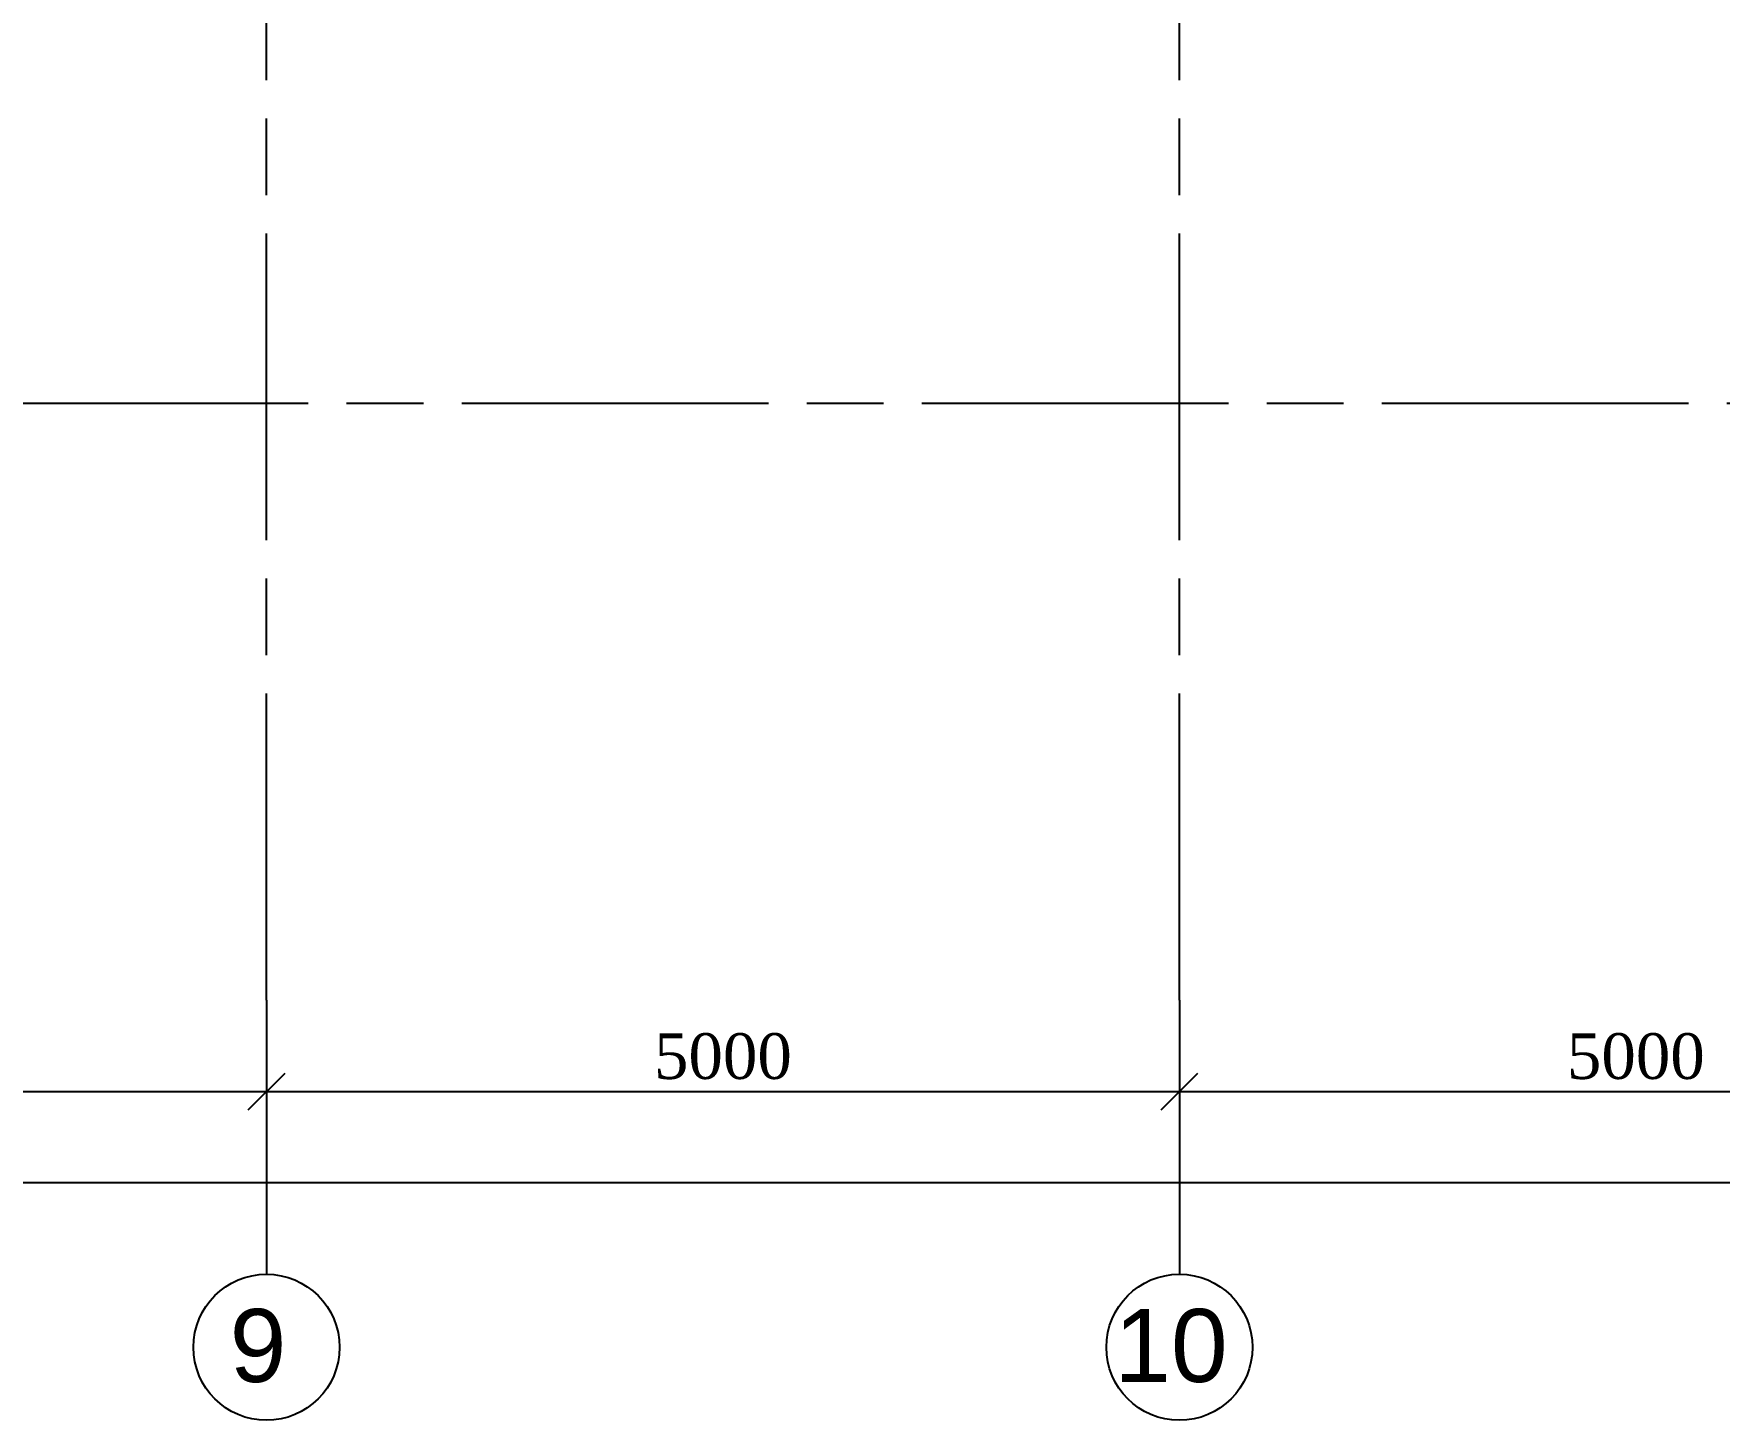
# Model space of a CAD drawing. Header units: inches. Extents: x 2870606 to 3671143, y -733551 to -473558.
# Drawn here: x 3565669 to 3574901, y -526992 to -519398 of the extents above; entities that cross this region are included whole.
import ezdxf

# ---------------------------------------------------------------- set-up
doc = ezdxf.new("R2010")
doc.units = ezdxf.units.IN
doc.header["$MEASUREMENT"] = 0
doc.linetypes.add('ACAD_ISO08W100', pattern=[36, 24, -3, 6, -3])
doc.styles.add('J~stule', font='dutch.ttf')
doc.styles.add('стиль3', font='arial.ttf', dxfattribs={"height": 250})
doc.dimstyles.new('J~style', dxfattribs={"dimscale": 100, "dimtxt": 2.5, "dimasz": 2, "dimexe": 0.55, "dimexo": 0.725, "dimtad": 1, "dimdec": 0, "dimdsep": 46, "dimtxsty": 'J~stule', "dimblk": 'OBLIQUE', "dimcen": 2, "dimdle": 0.5, "dimadec": 0, "dimazin": 0, "dimtfac": 1, "dimtdec": 0, "dimtmove": 0, "dimatfit": 3, "dimfxl": 1, "dimarcsym": 0})

# ---------------------------------------------------------------- blocks, each defined once
blk = doc.blocks.new('_Oblique')
at = {"color": 0, "linetype": 'ByBlock', "lineweight": -2}
blk.add_line((-0.5, -0.5), (0.5, 0.5), dxfattribs=at)
blk = doc.blocks.new('*D923')
at = {"color": 0, "lineweight": -2, "transparency": 16777216}
for p, q in [((3561943.7, -524764.5), (3561943.7, -525247)), ((3566943.7, -524764.5), (3566943.7, -525247)), ((3561893.7, -525192), (3566993.7, -525192))]:
    blk.add_line(p, q, dxfattribs=at)
at = {"layer": 'Defpoints', "color": 0, "lineweight": 35, "transparency": 16777216}
for p in [(3561943.7, -524692), (3566943.7, -524692), (3566943.7, -525192)]:
    blk.add_point(p, dxfattribs=at)
at = {"color": 0, "lineweight": -2, "transparency": 16777216, "xscale": 200, "yscale": 200, "zscale": 200, "rotation": 180}
blk.add_blockref('_Oblique', (3561943.7, -525192), dxfattribs=at)
at = {"color": 0, "lineweight": -2, "transparency": 16777216, "xscale": 200, "yscale": 200, "zscale": 200}
blk.add_blockref('_Oblique', (3566943.7, -525192), dxfattribs=at)
at = {"color": 0, "transparency": 16777216, "insert": (3564443.7, -524999.3), "char_height": 250, "attachment_point": 5, "style": 'J~stule'}
blk.add_mtext('5000', dxfattribs=at)
blk = doc.blocks.new('*D924')
at = {"color": 0, "lineweight": -2, "transparency": 16777216}
for p, q in [((3566943.7, -524764.5), (3566943.7, -525247)), ((3571943.7, -524764.5), (3571943.7, -525247)), ((3566893.7, -525192), (3571993.7, -525192))]:
    blk.add_line(p, q, dxfattribs=at)
at = {"layer": 'Defpoints', "color": 0, "lineweight": 35, "transparency": 16777216}
for p in [(3566943.7, -524692), (3571943.7, -524692), (3571943.7, -525192)]:
    blk.add_point(p, dxfattribs=at)
at = {"color": 0, "lineweight": -2, "transparency": 16777216, "xscale": 200, "yscale": 200, "zscale": 200, "rotation": 180}
blk.add_blockref('_Oblique', (3566943.7, -525192), dxfattribs=at)
at = {"color": 0, "lineweight": -2, "transparency": 16777216, "xscale": 200, "yscale": 200, "zscale": 200}
blk.add_blockref('_Oblique', (3571943.7, -525192), dxfattribs=at)
at = {"color": 0, "transparency": 16777216, "insert": (3569443.7, -524999.3), "char_height": 250, "attachment_point": 5, "style": 'J~stule'}
blk.add_mtext('5000', dxfattribs=at)
blk = doc.blocks.new('*D925')
at = {"color": 0, "lineweight": -2, "transparency": 16777216}
for p, q in [((3571943.7, -524764.5), (3571943.7, -525247)), ((3576943.7, -524764.5), (3576943.7, -525247)), ((3571893.7, -525192), (3576993.7, -525192))]:
    blk.add_line(p, q, dxfattribs=at)
at = {"layer": 'Defpoints', "color": 0, "lineweight": 35, "transparency": 16777216}
for p in [(3571943.7, -524692), (3576943.7, -524692), (3576943.7, -525192)]:
    blk.add_point(p, dxfattribs=at)
at = {"color": 0, "lineweight": -2, "transparency": 16777216, "xscale": 200, "yscale": 200, "zscale": 200, "rotation": 180}
blk.add_blockref('_Oblique', (3571943.7, -525192), dxfattribs=at)
at = {"color": 0, "lineweight": -2, "transparency": 16777216, "xscale": 200, "yscale": 200, "zscale": 200}
blk.add_blockref('_Oblique', (3576943.7, -525192), dxfattribs=at)
at = {"color": 0, "transparency": 16777216, "insert": (3574443.7, -524999.3), "char_height": 250, "attachment_point": 5, "style": 'J~stule'}
blk.add_mtext('5000', dxfattribs=at)
blk = doc.blocks.new('*D928')
at = {"color": 0, "lineweight": -2, "transparency": 16777216}
for p, q in [((3525943.7, -524764.5), (3525943.7, -525747)), ((3585943.7, -524764.5), (3585943.7, -525747)), ((3585993.7, -525692), (3525893.7, -525692))]:
    blk.add_line(p, q, dxfattribs=at)
at = {"layer": 'Defpoints', "color": 0, "lineweight": 35, "transparency": 16777216}
for p in [(3525943.7, -524692), (3585943.7, -524692), (3525943.7, -525692)]:
    blk.add_point(p, dxfattribs=at)
at = {"color": 0, "lineweight": -2, "transparency": 16777216, "xscale": 200, "yscale": 200, "zscale": 200, "rotation": 180}
blk.add_blockref('_Oblique', (3525943.7, -525692), dxfattribs=at)
at = {"color": 0, "lineweight": -2, "transparency": 16777216, "xscale": 200, "yscale": 200, "zscale": 200}
blk.add_blockref('_Oblique', (3585943.7, -525692), dxfattribs=at)
at = {"color": 0, "transparency": 16777216, "insert": (3555943.7, -525502), "char_height": 250, "attachment_point": 5, "style": 'J~stule'}
blk.add_mtext('60000', dxfattribs=at)

msp = doc.modelspace()

# ---------------------------------------------------------------- linework, layer by layer
at = {"color": 252, "linetype": 'ACAD_ISO08W100', "ltscale": 70}
for p, q in [((3566943.68, -524692.02), (3566943.68, -496403.85)), ((3571943.68, -524692.02), (3571943.68, -496403.85)), ((3587332.87, -521423.13), (3525281.82, -521423.13))]:
    msp.add_line(p, q, dxfattribs=at)
at = {"linetype": 'Continuous'}
for p, q in [((3566943.68, -524692.02), (3566943.68, -526192.02)), ((3571943.68, -524692.02), (3571943.68, -526192.02))]:
    msp.add_line(p, q, dxfattribs=at)
for centre in [(3566943.68, -526592.02), (3571943.68, -526592.02)]:
    msp.add_circle(centre, 400, dxfattribs=at)

# ---------------------------------------------------------------- texts
at = {"linetype": 'Continuous', "char_height": 400, "attachment_point": 2, "style": 'стиль3'}
for s, insert in [('9', (3566897.4, -526382.35)), ('10', (3571897.4, -526382.35))]:
    msp.add_mtext(s, dxfattribs=dict(at, insert=insert))

# ---------------------------------------------------------------- dimensions: what is measured, and where the dimension line sits
for base, p1, p2, picture, middle in [((3525943.68, -525692.02), (3585943.68, -524692.02), (3525943.68, -524692.02), '*D928', (3555943.68, -525502.01)), ((3566943.68, -525192.02), (3561943.68, -524692.02), (3566943.68, -524692.02), '*D923', (3564443.68, -524999.32)), ((3571943.68, -525192.02), (3566943.68, -524692.02), (3571943.68, -524692.02), '*D924', (3569443.68, -524999.32)), ((3576943.68, -525192.02), (3571943.68, -524692.02), (3576943.68, -524692.02), '*D925', (3574443.68, -524999.32))]:
    dim = msp.add_linear_dim(base=base, p1=p1, p2=p2, dimstyle='J~style', override={"dimdec": 1, "dimtdec": 1})
    dim.commit()
    dim.dimension.update_dxf_attribs({"geometry": picture, "text_midpoint": middle})

doc.saveas('drawing.dxf')
